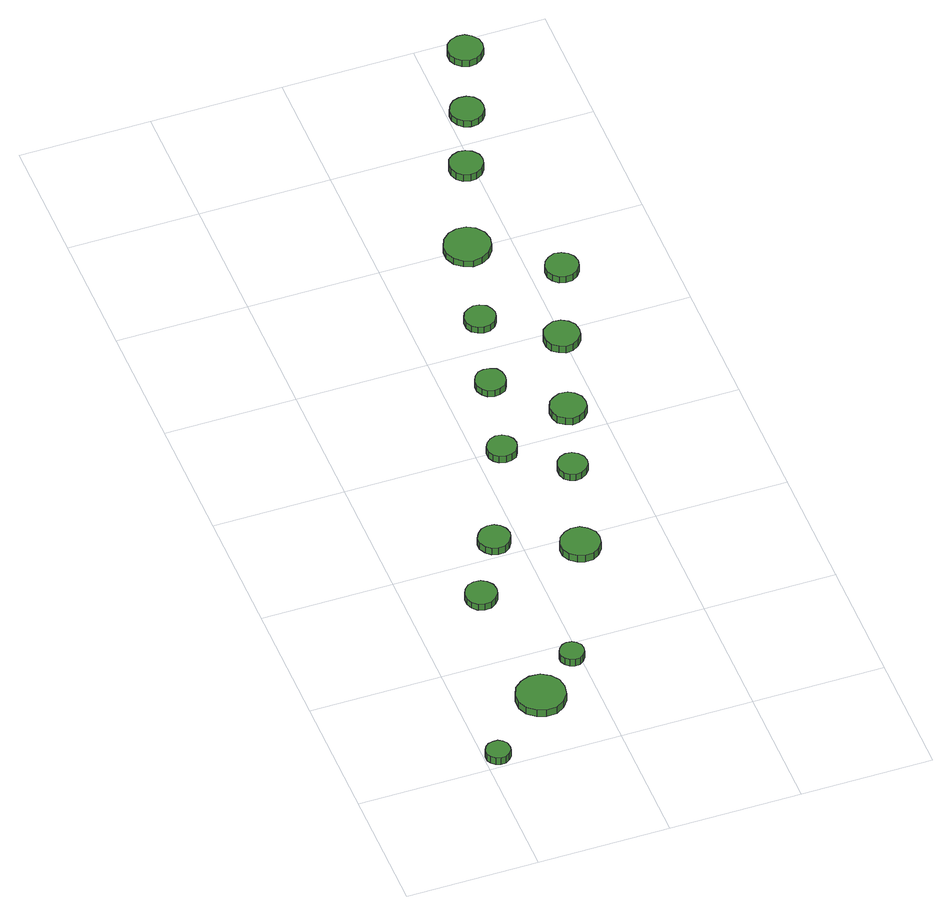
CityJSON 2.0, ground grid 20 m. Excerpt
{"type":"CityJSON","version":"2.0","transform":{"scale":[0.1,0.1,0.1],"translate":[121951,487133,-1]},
"CityObjects":{
"tree1":{"type":"SolitaryVegetationObject","attributes":{"function":"something"},"geometry":[{"type":"MultiSurface","lod":"1","boundaries":[[[0,1,2,3,4,5,6,7,8,9,10,11,12,13,14]],[[15,16,17,18,19,20,21,22,23,24,25,26,27,28,29]],[[0,29,28,1]],[[1,28,27,2]],[[2,27,26,3]],[[3,26,25,4]],[[4,25,24,5]],[[5,24,23,6]],[[6,23,22,7]],[[7,22,21,8]],[[8,21,20,9]],[[9,20,19,10]],[[10,19,18,11]],[[11,18,17,12]],[[12,17,16,13]],[[13,16,15,14]],[[14,15,29,0]]]}]},
"tree2":{"type":"SolitaryVegetationObject","attributes":{"function":"something"},"geometry":[{"type":"MultiSurface","lod":"1","boundaries":[[[30,31,32,33,34,35,36,37,38,39,40,41,42,43,44]],[[45,46,47,48,49,50,51,52,53,54,55,56,57,58,59]],[[30,59,58,31]],[[31,58,57,32]],[[32,57,56,33]],[[33,56,55,34]],[[34,55,54,35]],[[35,54,53,36]],[[36,53,52,37]],[[37,52,51,38]],[[38,51,50,39]],[[39,50,49,40]],[[40,49,48,41]],[[41,48,47,42]],[[42,47,46,43]],[[43,46,45,44]],[[44,45,59,30]]]}]},
"tree3":{"type":"SolitaryVegetationObject","attributes":{"function":"something"},"geometry":[{"type":"MultiSurface","lod":"1","boundaries":[[[60,61,62,63,64,65,66,67,68,69,70,71,72,73,74]],[[75,76,77,78,79,80,81,82,83,84,85,86,87,88,89]],[[60,89,88,61]],[[61,88,87,62]],[[62,87,86,63]],[[63,86,85,64]],[[64,85,84,65]],[[65,84,83,66]],[[66,83,82,67]],[[67,82,81,68]],[[68,81,80,69]],[[69,80,79,70]],[[70,79,78,71]],[[71,78,77,72]],[[72,77,76,73]],[[73,76,75,74]],[[74,75,89,60]]]}]},
"tree4":{"type":"SolitaryVegetationObject","attributes":{"function":"something"},"geometry":[{"type":"MultiSurface","lod":"1","boundaries":[[[90,91,92,93,94,95,96,97,98,99,100,101,102,103,104]],[[105,106,107,108,109,110,111,112,113,114,115,116,117,118,119]],[[90,119,118,91]],[[91,118,117,92]],[[92,117,116,93]],[[93,116,115,94]],[[94,115,114,95]],[[95,114,113,96]],[[96,113,112,97]],[[97,112,111,98]],[[98,111,110,99]],[[99,110,109,100]],[[100,109,108,101]],[[101,108,107,102]],[[102,107,106,103]],[[103,106,105,104]],[[104,105,119,90]]]}]},
"tree5":{"type":"SolitaryVegetationObject","attributes":{"function":"something"},"geometry":[{"type":"MultiSurface","lod":"1","boundaries":[[[120,121,122,123,124,125,126,127,128,129,130,131,132,133,134]],[[135,136,137,138,139,140,141,142,143,144,145,146,147,148,149]],[[120,149,148,121]],[[121,148,147,122]],[[122,147,146,123]],[[123,146,145,124]],[[124,145,144,125]],[[125,144,143,126]],[[126,143,142,127]],[[127,142,141,128]],[[128,141,140,129]],[[129,140,139,130]],[[130,139,138,131]],[[131,138,137,132]],[[132,137,136,133]],[[133,136,135,134]],[[134,135,149,120]]]}]},
"tree6":{"type":"SolitaryVegetationObject","attributes":{"function":"something"},"geometry":[{"type":"MultiSurface","lod":"1","boundaries":[[[150,151,152,153,154,155,156,157,158,159,160,161,162,163,164]],[[165,166,167,168,169,170,171,172,173,174,175,176,177,178,179]],[[150,179,178,151]],[[151,178,177,152]],[[152,177,176,153]],[[153,176,175,154]],[[154,175,174,155]],[[155,174,173,156]],[[156,173,172,157]],[[157,172,171,158]],[[158,171,170,159]],[[159,170,169,160]],[[160,169,168,161]],[[161,168,167,162]],[[162,167,166,163]],[[163,166,165,164]],[[164,165,179,150]]]}]},
"tree7":{"type":"SolitaryVegetationObject","attributes":{"function":"something"},"geometry":[{"type":"MultiSurface","lod":"1","boundaries":[[[180,181,182,183,184,185,186,187,188,189,190,191,192,193,194]],[[195,196,197,198,199,200,201,202,203,204,205,206,207,208,209]],[[180,209,208,181]],[[181,208,207,182]],[[182,207,206,183]],[[183,206,205,184]],[[184,205,204,185]],[[185,204,203,186]],[[186,203,202,187]],[[187,202,201,188]],[[188,201,200,189]],[[189,200,199,190]],[[190,199,198,191]],[[191,198,197,192]],[[192,197,196,193]],[[193,196,195,194]],[[194,195,209,180]]]}]},
"tree8":{"type":"SolitaryVegetationObject","attributes":{"function":"something"},"geometry":[{"type":"MultiSurface","lod":"1","boundaries":[[[210,211,212,213,214,215,216,217,218,219,220,221,222,223,224]],[[225,226,227,228,229,230,231,232,233,234,235,236,237,238,239]],[[210,239,238,211]],[[211,238,237,212]],[[212,237,236,213]],[[213,236,235,214]],[[214,235,234,215]],[[215,234,233,216]],[[216,233,232,217]],[[217,232,231,218]],[[218,231,230,219]],[[219,230,229,220]],[[220,229,228,221]],[[221,228,227,222]],[[222,227,226,223]],[[223,226,225,224]],[[224,225,239,210]]]}]},
"tree9":{"type":"SolitaryVegetationObject","attributes":{"function":"something"},"geometry":[{"type":"MultiSurface","lod":"1","boundaries":[[[240,241,242,243,244,245,246,247,248,249,250,251,252,253,254]],[[255,256,257,258,259,260,261,262,263,264,265,266,267,268,269]],[[240,269,268,241]],[[241,268,267,242]],[[242,267,266,243]],[[243,266,265,244]],[[244,265,264,245]],[[245,264,263,246]],[[246,263,262,247]],[[247,262,261,248]],[[248,261,260,249]],[[249,260,259,250]],[[250,259,258,251]],[[251,258,257,252]],[[252,257,256,253]],[[253,256,255,254]],[[254,255,269,240]]]}]},
"tree10":{"type":"SolitaryVegetationObject","attributes":{"function":"something"},"geometry":[{"type":"MultiSurface","lod":"1","boundaries":[[[270,271,272,273,274,275,276,277,278,279,280,281,282,283,284]],[[285,286,287,288,289,290,291,292,293,294,295,296,297,298,299]],[[270,299,298,271]],[[271,298,297,272]],[[272,297,296,273]],[[273,296,295,274]],[[274,295,294,275]],[[275,294,293,276]],[[276,293,292,277]],[[277,292,291,278]],[[278,291,290,279]],[[279,290,289,280]],[[280,289,288,281]],[[281,288,287,282]],[[282,287,286,283]],[[283,286,285,284]],[[284,285,299,270]]]}]},
"tree11":{"type":"SolitaryVegetationObject","attributes":{"function":"something"},"geometry":[{"type":"MultiSurface","lod":"1","boundaries":[[[300,301,302,303,304,305,306,307,308,309,310,311,312,313,314]],[[315,316,317,318,319,320,321,322,323,324,325,326,327,328,329]],[[300,329,328,301]],[[301,328,327,302]],[[302,327,326,303]],[[303,326,325,304]],[[304,325,324,305]],[[305,324,323,306]],[[306,323,322,307]],[[307,322,321,308]],[[308,321,320,309]],[[309,320,319,310]],[[310,319,318,311]],[[311,318,317,312]],[[312,317,316,313]],[[313,316,315,314]],[[314,315,329,300]]]}]},
"tree12":{"type":"SolitaryVegetationObject","attributes":{"function":"something"},"geometry":[{"type":"MultiSurface","lod":"1","boundaries":[[[330,331,332,333,334,335,336,337,338,339,340,341,342,343,344]],[[345,346,347,348,349,350,351,352,353,354,355,356,357,358,359]],[[330,359,358,331]],[[331,358,357,332]],[[332,357,356,333]],[[333,356,355,334]],[[334,355,354,335]],[[335,354,353,336]],[[336,353,352,337]],[[337,352,351,338]],[[338,351,350,339]],[[339,350,349,340]],[[340,349,348,341]],[[341,348,347,342]],[[342,347,346,343]],[[343,346,345,344]],[[344,345,359,330]]]}]},
"tree13":{"type":"SolitaryVegetationObject","attributes":{"function":"something"},"geometry":[{"type":"MultiSurface","lod":"1","boundaries":[[[360,361,362,363,364,365,366,367,368,369,370,371,372,373,374]],[[375,376,377,378,379,380,381,382,383,384,385,386,387,388,389]],[[360,389,388,361]],[[361,388,387,362]],[[362,387,386,363]],[[363,386,385,364]],[[364,385,384,365]],[[365,384,383,366]],[[366,383,382,367]],[[367,382,381,368]],[[368,381,380,369]],[[369,380,379,370]],[[370,379,378,371]],[[371,378,377,372]],[[372,377,376,373]],[[373,376,375,374]],[[374,375,389,360]]]}]},
"tree14":{"type":"SolitaryVegetationObject","attributes":{"function":"something"},"geometry":[{"type":"MultiSurface","lod":"1","boundaries":[[[390,391,392,393,394,395,396,397,398,399,400,401,402,403,404]],[[405,406,407,408,409,410,411,412,413,414,415,416,417,418,419]],[[390,419,418,391]],[[391,418,417,392]],[[392,417,416,393]],[[393,416,415,394]],[[394,415,414,395]],[[395,414,413,396]],[[396,413,412,397]],[[397,412,411,398]],[[398,411,410,399]],[[399,410,409,400]],[[400,409,408,401]],[[401,408,407,402]],[[402,407,406,403]],[[403,406,405,404]],[[404,405,419,390]]]}]},
"tree15":{"type":"SolitaryVegetationObject","attributes":{"function":"something"},"geometry":[{"type":"MultiSurface","lod":"1","boundaries":[[[420,421,422,423,424,425,426,427,428,429,430,431,432,433,434]],[[435,436,437,438,439,440,441,442,443,444,445,446,447,448,449]],[[420,449,448,421]],[[421,448,447,422]],[[422,447,446,423]],[[423,446,445,424]],[[424,445,444,425]],[[425,444,443,426]],[[426,443,442,427]],[[427,442,441,428]],[[428,441,440,429]],[[429,440,439,430]],[[430,439,438,431]],[[431,438,437,432]],[[432,437,436,433]],[[433,436,435,434]],[[434,435,449,420]]]}]},
"tree16":{"type":"SolitaryVegetationObject","attributes":{"function":"something"},"geometry":[{"type":"MultiSurface","lod":"1","boundaries":[[[450,451,452,453,454,455,456,457,458,459,460,461,462,463,464]],[[465,466,467,468,469,470,471,472,473,474,475,476,477,478,479]],[[450,479,478,451]],[[451,478,477,452]],[[452,477,476,453]],[[453,476,475,454]],[[454,475,474,455]],[[455,474,473,456]],[[456,473,472,457]],[[457,472,471,458]],[[458,471,470,459]],[[459,470,469,460]],[[460,469,468,461]],[[461,468,467,462]],[[462,467,466,463]],[[463,466,465,464]],[[464,465,479,450]]]}]},
"tree17":{"type":"SolitaryVegetationObject","attributes":{"function":"something"},"geometry":[{"type":"MultiSurface","lod":"1","boundaries":[[[480,481,482,483,484,485,486,487,488,489,490,491,492,493,494]],[[495,496,497,498,499,500,501,502,503,504,505,506,507,508,509]],[[480,509,508,481]],[[481,508,507,482]],[[482,507,506,483]],[[483,506,505,484]],[[484,505,504,485]],[[485,504,503,486]],[[486,503,502,487]],[[487,502,501,488]],[[488,501,500,489]],[[489,500,499,490]],[[490,499,498,491]],[[491,498,497,492]],[[492,497,496,493]],[[493,496,495,494]],[[494,495,509,480]]]}]}
},
"vertices":[
[38,20,25],[37,28,25],[32,34,25],[26,38,25],[18,38,25],[11,36,25],[5,31,25],[2,24,25],[2,16,25],[5,10,25],[11,5,25],[18,2,25],[26,3,25],[32,7,25],[37,13,25],[37,13,12],[32,7,12],[26,3,12],[18,2,12],[11,5,12],[5,10,12],[2,16,12],[2,24,12],[5,31,12],[11,36,12],[18,38,12],[26,38,12],[32,34,12],[37,28,12],[38,20,12],
[154,108,25],[151,123,25],[142,135,25],[129,143,25],[113,144,25],[99,139,25],[87,129,25],[81,115,25],[81,100,25],[87,86,25],[99,76,25],[113,71,25],[129,72,25],[142,80,25],[151,92,25],[151,92,12],[142,80,12],[129,72,12],[113,71,12],[99,76,12],[87,86,12],[81,100,12],[81,115,12],[87,129,12],[99,139,12],[113,144,12],[129,143,12],[142,135,12],[151,123,12],[154,108,12],
[131,327,25],[129,337,25],[123,345,25],[115,350,25],[105,351,25],[95,348,25],[88,341,25],[84,332,25],[84,322,25],[88,313,25],[95,306,25],[105,303,25],[115,304,25],[123,309,25],[129,317,25],[129,317,13],[123,309,13],[115,304,13],[105,303,13],[95,306,13],[88,313,13],[84,322,13],[84,332,13],[88,341,13],[95,348,13],[105,351,13],[115,350,13],[123,345,13],[129,337,13],[131,327,13],
[206,172,25],[205,179,25],[200,185,25],[194,189,25],[186,190,25],[179,188,25],[173,182,25],[170,175,25],[170,168,25],[173,161,25],[179,156,25],[186,153,25],[194,154,25],[200,158,25],[205,164,25],[205,164,12],[200,158,12],[194,154,12],[186,153,12],[179,156,12],[173,161,12],[170,168,12],[170,175,12],[173,182,12],[179,188,12],[186,190,12],[194,189,12],[200,185,12],[205,179,12],[206,172,12],
[187,424,28],[185,434,28],[179,442,28],[171,447,28],[161,448,28],[151,445,28],[144,438,28],[139,429,28],[139,419,28],[144,410,28],[151,403,28],[161,400,28],[171,401,28],[179,406,28],[185,415,28],[185,415,15],[179,406,15],[171,401,15],[161,400,15],[151,403,15],[144,410,15],[139,419,15],[139,429,15],[144,438,15],[151,445,15],[161,448,15],[171,447,15],[179,442,15],[185,434,15],[187,424,15],
[304,371,29],[302,383,29],[294,393,29],[284,400,29],[271,401,29],[260,397,29],[250,389,29],[245,377,29],[245,365,29],[250,354,29],[260,346,29],[271,342,29],[284,343,29],[294,349,29],[302,359,29],[302,359,16],[294,349,16],[284,343,16],[271,342,16],[260,346,16],[250,354,16],[245,365,16],[245,377,16],[250,389,16],[260,397,16],[271,401,16],[284,400,16],[294,393,16],[302,383,16],[304,371,16],
[259,593,28],[257,602,28],[252,609,28],[244,614,28],[235,615,28],[226,612,28],[219,606,28],[215,598,28],[215,588,28],[219,580,28],[226,574,28],[235,571,28],[244,572,28],[252,576,28],[257,584,28],[257,584,15],[252,576,15],[244,572,15],[235,571,15],[226,574,15],[219,580,15],[215,588,15],[215,598,15],[219,606,15],[226,612,15],[235,615,15],[244,614,15],[252,609,15],[257,602,15],[259,593,15],
[341,523,29],[339,532,29],[333,540,29],[325,545,29],[316,546,29],[307,543,29],[300,536,29],[297,528,29],[297,519,29],[300,510,29],[307,504,29],[316,501,29],[325,502,29],[333,507,29],[339,514,29],[339,514,17],[333,507,17],[325,502,17],[316,501,17],[307,504,17],[300,510,17],[297,519,17],[297,528,17],[300,536,17],[307,543,17],[316,546,17],[325,545,17],[333,540,17],[339,532,17],[341,523,17],
[292,728,24],[290,738,24],[285,746,24],[276,750,24],[267,751,24],[258,749,24],[251,742,24],[247,733,24],[247,724,24],[251,715,24],[258,708,24],[267,705,24],[276,706,24],[285,711,24],[290,719,24],[290,719,12],[285,711,12],[276,706,12],[267,705,12],[258,708,12],[251,715,12],[247,724,12],[247,733,12],[251,742,12],[258,749,12],[267,751,12],[276,750,12],[285,746,12],[290,738,12],[292,728,12],
[382,641,24],[380,652,24],[373,661,24],[364,667,24],[352,668,24],[342,664,24],[333,657,24],[329,647,24],[329,636,24],[333,625,24],[342,618,24],[352,614,24],[364,616,24],[373,621,24],[380,630,24],[380,630,11],[373,621,11],[364,616,11],[352,614,11],[342,618,11],[333,625,11],[329,636,11],[329,647,11],[333,657,11],[342,664,11],[352,668,11],[364,667,11],[373,661,11],[380,652,11],[382,641,11],
[323,854,24],[321,863,24],[316,871,24],[307,876,24],[298,877,24],[289,874,24],[281,868,24],[277,859,24],[277,849,24],[281,840,24],[289,834,24],[298,831,24],[307,832,24],[316,837,24],[321,845,24],[321,845,12],[316,837,12],[307,832,12],[298,831,12],[289,834,12],[281,840,12],[277,849,12],[277,859,12],[281,868,12],[289,874,12],[298,877,12],[307,876,12],[316,871,12],[321,863,12],[323,854,12],
[366,992,30],[363,1006,30],[354,1018,30],[342,1025,30],[327,1026,30],[314,1022,30],[303,1012,30],[297,999,30],[297,985,30],[303,971,30],[314,962,30],[327,957,30],[342,959,30],[354,966,30],[363,978,30],[363,978,18],[354,966,18],[342,959,18],[327,957,18],[314,962,18],[303,971,18],[297,985,18],[297,999,18],[303,1012,18],[314,1022,18],[327,1026,18],[342,1025,18],[354,1018,18],[363,1006,18],[366,992,18],
[424,781,24],[422,792,24],[415,801,24],[405,807,24],[394,808,24],[384,804,24],[375,797,24],[371,787,24],[371,775,24],[375,765,24],[384,758,24],[394,754,24],[405,755,24],[415,761,24],[422,770,24],[422,770,11],[415,761,11],[405,755,11],[394,754,11],[384,758,11],[375,765,11],[371,775,11],[371,787,11],[375,797,11],[384,804,11],[394,808,11],[405,807,11],[415,801,11],[422,792,11],[424,781,11],
[469,909,27],[467,919,27],[461,927,27],[452,932,27],[442,934,27],[432,930,27],[424,923,27],[420,914,27],[420,903,27],[424,894,27],[432,887,27],[442,884,27],[452,885,27],[461,890,27],[467,899,27],[467,899,15],[461,890,15],[452,885,15],[442,884,15],[432,887,15],[424,894,15],[420,903,15],[420,914,15],[424,923,15],[432,930,15],[442,934,15],[452,932,15],[461,927,15],[467,919,15],[469,909,15],
[412,1147,30],[410,1157,30],[403,1166,30],[394,1171,30],[384,1172,30],[374,1169,30],[366,1162,30],[362,1152,30],[362,1142,30],[366,1132,30],[374,1125,30],[384,1122,30],[394,1123,30],[403,1128,30],[410,1137,30],[410,1137,17],[403,1128,17],[394,1123,17],[384,1122,17],[374,1125,17],[366,1132,17],[362,1142,17],[362,1152,17],[366,1162,17],[374,1169,17],[384,1172,17],[394,1171,17],[403,1166,17],[410,1157,17],[412,1147,17],
[453,1256,23],[451,1266,23],[445,1275,23],[436,1280,23],[425,1281,23],[415,1278,23],[408,1271,23],[403,1261,23],[403,1251,23],[408,1241,23],[415,1234,23],[425,1231,23],[436,1232,23],[445,1237,23],[451,1246,23],[451,1246,11],[445,1237,11],[436,1232,11],[425,1231,11],[415,1234,11],[408,1241,11],[403,1251,11],[403,1261,11],[408,1271,11],[415,1278,11],[425,1281,11],[436,1280,11],[445,1275,11],[451,1266,11],[453,1256,11],
[495,1374,22],[493,1384,22],[486,1393,22],[477,1399,22],[466,1400,22],[455,1396,22],[447,1389,22],[443,1379,22],[443,1368,22],[447,1358,22],[455,1351,22],[466,1347,22],[477,1349,22],[486,1354,22],[493,1363,22],[493,1363,10],[486,1354,10],[477,1349,10],[466,1347,10],[455,1351,10],[447,1358,10],[443,1368,10],[443,1379,10],[447,1389,10],[455,1396,10],[466,1400,10],[477,1399,10],[486,1393,10],[493,1384,10],[495,1374,10]
]}
